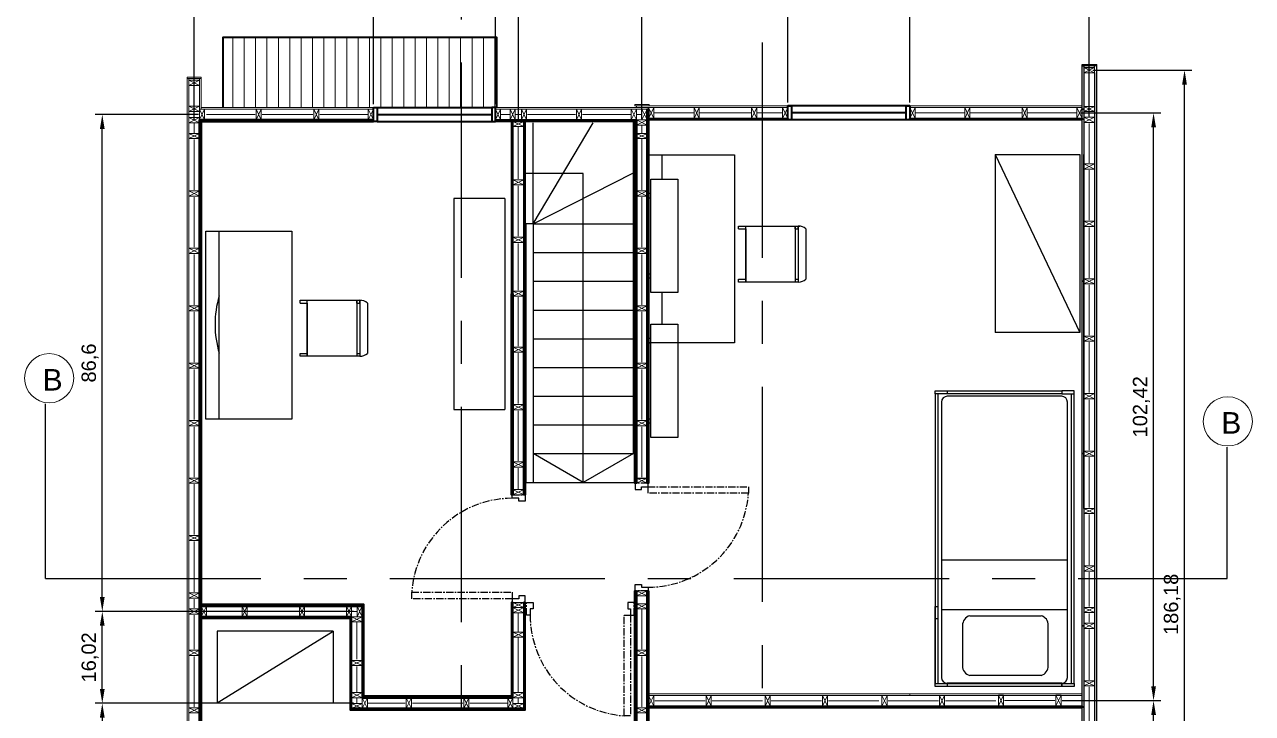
# Paper-space layout 'A000' of a CAD drawing. Header units: millimetres. Extents: x 0 to 841, y 0 to 594.
# Drawn here: x 459.1 to 673.2, y 273.7 to 393.8 of the extents above; entities that cross this region are included whole.
import ezdxf

# ---------------------------------------------------------------- set-up
doc = ezdxf.new("R2010")
doc.units = ezdxf.units.MM
doc.header["$MEASUREMENT"] = 0
doc.linetypes.add('CENTER', pattern=[2, 1.25, -0.25, 0.25, -0.25])
doc.layers.get('DEFPOINTS').update_dxf_attribs({"color": 210})
for name, color, linetype, lineweight in [('A-ANNO-SYMB', 3, 'Continuous', 18), ('A-DETL-MBND', 3, 'Continuous', 18), ('A-DETL-MCUT', 4, 'Continuous', 25), ('A-DOOR-FULL', 4, 'Continuous', 25), ('A-ELEV-MBE1', 7, 'Continuous', 35), ('A-ELEV-MBE2', 4, 'Continuous', 25), ('A-FLOR-PATT', 8, 'Continuous', 18), ('A-FURN', 8, 'Continuous', 18), ('A-SECT-MCUT', 7, 'Continuous', 35), ('A-WALL-PATT', 8, 'Continuous', 18), ('A-WALL-STUD', 3, 'Continuous', 18)]:
    doc.layers.add(name, color=color, linetype=linetype, lineweight=lineweight)
doc.layers.add('ARREDI_attrezzature', color=175, linetype='Continuous')
doc.styles.get("Standard").update_dxf_attribs({"font": 'arial.ttf'})
doc.dimstyles.new('ISO-25', dxfattribs={"dimtxt": 2.5, "dimasz": 2.5, "dimexe": 1.25, "dimexo": 0.625, "dimtad": 1, "dimtxsty": 'Standard', "dimcen": 2.5, "dimadec": 0, "dimazin": 0, "dimtfac": 1, "dimtmove": 0, "dimatfit": 3, "dimfxl": 1, "dimarcsym": 0})

# ---------------------------------------------------------------- blocks, each defined once
blk = doc.blocks.new('*D88')
at = {"color": 0, "lineweight": -2, "transparency": 16777216}
for p, q in [((645.33, 385.84), (662.58, 385.84)), ((661.33, 202.16), (661.33, 383.34)), ((645.33, 199.66), (662.58, 199.66))]:
    blk.add_line(p, q, dxfattribs=at)
at = {"color": 0, "transparency": 16777216}
for points in [[(660.91, 383.34), (661.74, 383.34), (661.33, 385.84)], [(660.91, 202.16), (661.74, 202.16), (661.33, 199.66)]]:
    blk.add_solid(points, dxfattribs=at)
at = {"layer": 'DEFPOINTS', "color": 0, "transparency": 16777216}
for p in [(644.71, 385.84), (661.33, 385.84), (644.71, 199.66)]:
    blk.add_point(p, dxfattribs=at)
at = {"color": 0, "transparency": 16777216, "insert": (659.2, 292.75), "char_height": 2.5, "attachment_point": 5, "rotation": 90}
blk.add_mtext('186,18', dxfattribs=at)
blk = doc.blocks.new('*D89')
at = {"color": 0, "lineweight": -2, "transparency": 16777216}
for p, q in [((639.97, 275.97), (657.18, 275.97)), ((655.93, 202.16), (655.93, 273.47)), ((645.33, 199.66), (657.18, 199.66))]:
    blk.add_line(p, q, dxfattribs=at)
at = {"color": 0, "transparency": 16777216}
for points in [[(655.52, 273.47), (656.35, 273.47), (655.93, 275.97)], [(655.52, 202.16), (656.35, 202.16), (655.93, 199.66)]]:
    blk.add_solid(points, dxfattribs=at)
at = {"layer": 'DEFPOINTS', "color": 0, "transparency": 16777216}
for p in [(639.35, 275.97), (655.93, 275.97), (644.71, 199.66)]:
    blk.add_point(p, dxfattribs=at)
at = {"color": 0, "transparency": 16777216, "insert": (653.81, 237.82), "char_height": 2.5, "attachment_point": 5, "rotation": 90}
blk.add_mtext('76,32', dxfattribs=at)
blk = doc.blocks.new('*D90')
at = {"color": 0, "lineweight": -2, "transparency": 16777216}
for p, q in [((643.19, 378.39), (657.18, 378.39)), ((655.93, 278.47), (655.93, 375.89)), ((639.97, 275.97), (657.18, 275.97))]:
    blk.add_line(p, q, dxfattribs=at)
at = {"color": 0, "transparency": 16777216}
for points in [[(655.52, 375.89), (656.35, 375.89), (655.93, 378.39)], [(655.52, 278.47), (656.35, 278.47), (655.93, 275.97)]]:
    blk.add_solid(points, dxfattribs=at)
at = {"layer": 'DEFPOINTS', "color": 0, "transparency": 16777216}
for p in [(642.57, 378.39), (655.93, 378.39), (639.35, 275.97)]:
    blk.add_point(p, dxfattribs=at)
at = {"color": 0, "transparency": 16777216, "insert": (653.81, 327.18), "char_height": 2.5, "attachment_point": 5, "rotation": 90}
blk.add_mtext('102,42', dxfattribs=at)
blk = doc.blocks.new('*D91')
at = {"color": 0, "lineweight": -2, "transparency": 16777216}
for p, q in [((488.66, 377.1), (488.66, 406.86)), ((545.19, 377.1), (545.19, 406.86)), ((542.69, 405.61), (491.16, 405.61))]:
    blk.add_line(p, q, dxfattribs=at)
at = {"color": 0, "transparency": 16777216}
for points in [[(491.16, 406.02), (491.16, 405.19), (488.66, 405.61)], [(542.69, 406.02), (542.69, 405.19), (545.19, 405.61)]]:
    blk.add_solid(points, dxfattribs=at)
at = {"layer": 'DEFPOINTS', "color": 0, "transparency": 16777216}
for p in [(488.66, 405.61), (488.66, 376.48), (545.19, 376.48)]:
    blk.add_point(p, dxfattribs=at)
at = {"color": 0, "transparency": 16777216, "insert": (516.92, 407.73), "char_height": 2.5, "attachment_point": 5}
blk.add_mtext('56,53', dxfattribs=at)
blk = doc.blocks.new('*D92')
at = {"color": 0, "lineweight": -2, "transparency": 16777216}
for p, q in [((545.19, 377.1), (545.19, 406.86)), ((566.71, 377.35), (566.71, 406.86)), ((547.69, 405.61), (564.21, 405.61))]:
    blk.add_line(p, q, dxfattribs=at)
at = {"color": 0, "transparency": 16777216}
for points in [[(547.69, 406.02), (547.69, 405.19), (545.19, 405.61)], [(564.21, 406.02), (564.21, 405.19), (566.71, 405.61)]]:
    blk.add_solid(points, dxfattribs=at)
at = {"layer": 'DEFPOINTS', "color": 0, "transparency": 16777216}
for p in [(566.71, 405.61), (545.19, 376.48), (566.71, 376.73)]:
    blk.add_point(p, dxfattribs=at)
at = {"color": 0, "transparency": 16777216, "insert": (555.95, 407.73), "char_height": 2.5, "attachment_point": 5}
blk.add_mtext('21,52', dxfattribs=at)
blk = doc.blocks.new('*D93')
at = {"color": 0, "lineweight": -2, "transparency": 16777216}
for p, q in [((566.71, 377.35), (566.71, 406.86)), ((644.71, 377.83), (644.71, 406.86)), ((569.21, 405.61), (642.21, 405.61))]:
    blk.add_line(p, q, dxfattribs=at)
at = {"color": 0, "transparency": 16777216}
for points in [[(569.21, 406.02), (569.21, 405.19), (566.71, 405.61)], [(642.21, 406.02), (642.21, 405.19), (644.71, 405.61)]]:
    blk.add_solid(points, dxfattribs=at)
at = {"layer": 'DEFPOINTS', "color": 0, "transparency": 16777216}
for p in [(644.71, 405.61), (644.71, 377.2), (566.71, 376.73)]:
    blk.add_point(p, dxfattribs=at)
at = {"color": 0, "transparency": 16777216, "insert": (605.71, 407.51), "char_height": 2.5, "attachment_point": 5}
blk.add_mtext('78', dxfattribs=at)
blk = doc.blocks.new('*D94')
at = {"color": 0, "lineweight": -2, "transparency": 16777216}
for p, q in [((519.93, 379.95), (519.93, 401.52)), ((541.2, 379.95), (541.2, 401.52)), ((522.43, 400.27), (538.7, 400.27))]:
    blk.add_line(p, q, dxfattribs=at)
at = {"color": 0, "transparency": 16777216}
for points in [[(522.43, 400.69), (522.43, 399.86), (519.93, 400.27)], [(538.7, 400.69), (538.7, 399.86), (541.2, 400.27)]]:
    blk.add_solid(points, dxfattribs=at)
at = {"layer": 'DEFPOINTS', "color": 0, "transparency": 16777216}
for p in [(541.2, 400.27), (519.93, 379.33), (541.2, 379.33)]:
    blk.add_point(p, dxfattribs=at)
at = {"color": 0, "transparency": 16777216, "insert": (530.56, 402.4), "char_height": 2.5, "attachment_point": 5}
blk.add_mtext('21,27', dxfattribs=at)
blk = doc.blocks.new('*D95')
at = {"color": 0, "lineweight": -2, "transparency": 16777216}
for p, q in [((488.66, 379.73), (488.66, 401.52)), ((519.93, 379.95), (519.93, 401.52)), ((517.43, 400.27), (491.16, 400.27))]:
    blk.add_line(p, q, dxfattribs=at)
at = {"color": 0, "transparency": 16777216}
for points in [[(491.16, 400.69), (491.16, 399.86), (488.66, 400.27)], [(517.43, 400.69), (517.43, 399.86), (519.93, 400.27)]]:
    blk.add_solid(points, dxfattribs=at)
at = {"layer": 'DEFPOINTS', "color": 0, "transparency": 16777216}
for p in [(488.66, 400.27), (488.66, 379.1), (519.93, 379.33)]:
    blk.add_point(p, dxfattribs=at)
at = {"color": 0, "transparency": 16777216, "insert": (504.29, 402.4), "char_height": 2.5, "attachment_point": 5}
blk.add_mtext('31,27', dxfattribs=at)
blk = doc.blocks.new('*D96')
at = {"color": 0, "lineweight": -2, "transparency": 16777216}
for p, q in [((541.2, 379.95), (541.2, 401.52)), ((592.17, 380.23), (592.17, 401.52)), ((589.67, 400.27), (543.7, 400.27))]:
    blk.add_line(p, q, dxfattribs=at)
at = {"color": 0, "transparency": 16777216}
for points in [[(543.7, 400.69), (543.7, 399.86), (541.2, 400.27)], [(589.67, 400.69), (589.67, 399.86), (592.17, 400.27)]]:
    blk.add_solid(points, dxfattribs=at)
at = {"layer": 'DEFPOINTS', "color": 0, "transparency": 16777216}
for p in [(541.2, 400.27), (541.2, 379.33), (592.17, 379.61)]:
    blk.add_point(p, dxfattribs=at)
at = {"color": 0, "transparency": 16777216, "insert": (566.68, 402.4), "char_height": 2.5, "attachment_point": 5}
blk.add_mtext('50,97', dxfattribs=at)
blk = doc.blocks.new('*D97')
at = {"color": 0, "lineweight": -2, "transparency": 16777216}
for p, q in [((592.17, 380.23), (592.17, 401.52)), ((613.44, 380.23), (613.44, 401.52)), ((594.67, 400.27), (610.94, 400.27))]:
    blk.add_line(p, q, dxfattribs=at)
at = {"color": 0, "transparency": 16777216}
for points in [[(594.67, 400.69), (594.67, 399.86), (592.17, 400.27)], [(610.94, 400.69), (610.94, 399.86), (613.44, 400.27)]]:
    blk.add_solid(points, dxfattribs=at)
at = {"layer": 'DEFPOINTS', "color": 0, "transparency": 16777216}
for p in [(613.44, 400.27), (592.17, 379.61), (613.44, 379.61)]:
    blk.add_point(p, dxfattribs=at)
at = {"color": 0, "transparency": 16777216, "insert": (602.81, 402.4), "char_height": 2.5, "attachment_point": 5}
blk.add_mtext('21,27', dxfattribs=at)
blk = doc.blocks.new('*D98')
at = {"color": 0, "lineweight": -2, "transparency": 16777216}
for p, q in [((613.44, 380.23), (613.44, 401.52)), ((644.71, 380.23), (644.71, 401.52)), ((642.21, 400.27), (615.94, 400.27))]:
    blk.add_line(p, q, dxfattribs=at)
at = {"color": 0, "transparency": 16777216}
for points in [[(615.94, 400.69), (615.94, 399.86), (613.44, 400.27)], [(642.21, 400.69), (642.21, 399.86), (644.71, 400.27)]]:
    blk.add_solid(points, dxfattribs=at)
at = {"layer": 'DEFPOINTS', "color": 0, "transparency": 16777216}
for p in [(613.44, 400.27), (613.44, 379.61), (644.71, 379.61)]:
    blk.add_point(p, dxfattribs=at)
at = {"color": 0, "transparency": 16777216, "insert": (629.08, 402.4), "char_height": 2.5, "attachment_point": 5}
blk.add_mtext('31,27', dxfattribs=at)
blk = doc.blocks.new('*D99')
at = {"color": 0, "lineweight": -2, "transparency": 16777216}
for p, q in [((489.42, 378.12), (471.41, 378.12)), ((472.66, 294.01), (472.66, 375.62)), ((489.72, 291.51), (471.41, 291.51))]:
    blk.add_line(p, q, dxfattribs=at)
at = {"color": 0, "transparency": 16777216}
for points in [[(472.24, 375.62), (473.07, 375.62), (472.66, 378.12)], [(472.24, 294.01), (473.07, 294.01), (472.66, 291.51)]]:
    blk.add_solid(points, dxfattribs=at)
at = {"layer": 'DEFPOINTS', "color": 0, "transparency": 16777216}
for p in [(472.66, 378.12), (490.05, 378.12), (490.35, 291.51)]:
    blk.add_point(p, dxfattribs=at)
at = {"color": 0, "transparency": 16777216, "insert": (470.53, 334.81), "char_height": 2.5, "attachment_point": 5, "rotation": 90}
blk.add_mtext('86,6', dxfattribs=at)
blk = doc.blocks.new('*D100')
at = {"color": 0, "lineweight": -2, "transparency": 16777216}
for p, q in [((516.47, 291.51), (471.41, 291.51)), ((472.66, 278), (472.66, 289.01)), ((516.43, 275.5), (471.41, 275.5))]:
    blk.add_line(p, q, dxfattribs=at)
at = {"color": 0, "transparency": 16777216}
for points in [[(472.24, 289.01), (473.07, 289.01), (472.66, 291.51)], [(472.24, 278), (473.07, 278), (472.66, 275.5)]]:
    blk.add_solid(points, dxfattribs=at)
at = {"layer": 'DEFPOINTS', "color": 0, "transparency": 16777216}
for p in [(472.66, 291.51), (517.09, 291.51), (517.05, 275.5)]:
    blk.add_point(p, dxfattribs=at)
at = {"color": 0, "transparency": 16777216, "insert": (470.53, 283.51), "char_height": 2.5, "attachment_point": 5, "rotation": 90}
blk.add_mtext('16,02', dxfattribs=at)
blk = doc.blocks.new('*D56')
at = {"color": 0, "lineweight": -2, "transparency": 16777216}
for p, q in [((488.03, 275.5), (471.41, 275.5)), ((472.66, 273), (472.66, 206.91)), ((488.04, 204.41), (471.41, 204.41))]:
    blk.add_line(p, q, dxfattribs=at)
at = {"color": 0, "transparency": 16777216}
for points in [[(472.24, 273), (473.07, 273), (472.66, 275.5)], [(472.24, 206.91), (473.07, 206.91), (472.66, 204.41)]]:
    blk.add_solid(points, dxfattribs=at)
at = {"layer": 'DEFPOINTS', "color": 0, "transparency": 16777216}
for p in [(488.66, 275.5), (472.66, 204.41), (488.66, 204.41)]:
    blk.add_point(p, dxfattribs=at)
at = {"color": 0, "transparency": 16777216, "insert": (470.53, 239.95), "char_height": 2.5, "attachment_point": 5, "rotation": 90}
blk.add_mtext('71,09', dxfattribs=at)

psp = doc.layouts.new('A000')

# ---------------------------------------------------------------- hatches: boundary and pattern name
at = {"layer": 'A-FLOR-PATT'}
h = psp.add_hatch(dxfattribs=at)
h.set_pattern_fill('LINE', color=0, scale=0.625605, angle=90, style=0)
h.set_pattern_definition([(90, (-10959.5654, -878.3763), (-1.98629645, 1e-16), [])])
h.paths.add_polyline_path([(541.424, 391.565), (493.665, 391.565), (493.665, 384.659), (541.424, 384.659)])
h.paths.add_polyline_path([(541.424, 384.659), (493.665, 384.659), (493.665, 379.329), (519.928, 379.329), (520.553, 379.329), (520.553, 379.329), (540.572, 379.329), (541.198, 379.329), (541.198, 379.329), (541.424, 379.329)])

# ---------------------------------------------------------------- linework, layer by layer
at = {"color": 3, "linetype": 'CENTER', "ltscale": 30}
for p, q in [((535.281, 169.662), (535.281, 420.554)), ((587.781, 173.166), (587.781, 418.829)), ((462.781, 297.228), (462.781, 327.669)), ((668.767, 297.228), (668.767, 320.169)), ((462.781, 297.228), (668.767, 297.228))]:
    psp.add_line(p, q, dxfattribs=at)
at = {"color": 0}
for p, q in [((645.648, 386.288), (645.648, 386.589)), ((646.064, 198.632), (646.064, 386.864)), ((628.309, 371.135), (643.059, 340.13)), ((617.844, 329.451), (617.844, 329.951)), ((617.844, 329.951), (639.917, 329.951)), ((619.965, 329.951), (619.965, 329.451)), ((642.094, 329.951), (639.917, 329.951)), ((639.917, 329.951), (639.917, 329.451)), ((642.094, 329.451), (642.094, 329.951)), ((639.917, 329.451), (617.844, 329.451)), ((617.844, 329.451), (617.844, 278.951)), ((618.344, 329.451), (618.344, 278.951)), ((618.965, 328.013), (618.965, 280.013)), ((639.917, 329.013), (619.965, 329.013)), ((639.917, 329.451), (642.094, 329.451)), ((640.917, 280.013), (640.917, 328.013)), ((641.594, 329.451), (641.594, 278.951)), ((642.094, 278.951), (642.094, 329.451)), ((565.772, 314.766), (567.649, 314.766)), ((618.965, 300.504), (640.917, 300.504)), ((617.844, 278.951), (617.844, 292.378)), ((617.844, 292.378), (618.344, 292.378)), ((618.344, 292.378), (618.344, 290.201)), ((640.917, 291.777), (618.965, 291.777)), ((618.344, 290.201), (617.844, 290.201)), ((617.844, 290.201), (617.844, 278.951)), ((622.623, 289.086), (622.623, 282.045)), ((637.575, 282.045), (637.575, 289.086)), ((512.928, 288.058), (492.678, 288.058)), ((492.678, 288.058), (492.678, 275.558)), ((492.678, 275.558), (512.928, 288.058)), ((512.928, 288.058), (512.928, 275.558)), ((617.844, 278.451), (617.844, 278.951)), ((617.844, 278.951), (619.965, 278.951)), ((642.094, 278.451), (617.844, 278.451)), ((639.917, 279.013), (619.965, 279.013)), ((619.965, 278.951), (619.965, 278.451)), ((619.965, 278.951), (642.094, 278.951)), ((639.917, 278.951), (639.917, 278.451)), ((639.917, 278.451), (639.917, 278.951)), ((642.094, 278.451), (639.917, 278.451)), ((642.094, 278.951), (642.094, 278.451)), ((492.678, 275.558), (512.928, 275.558))]:
    psp.add_line(p, q, dxfattribs=at)
for p, q in [((567.899, 338.347), (567.899, 371.097)), ((567.899, 371.097), (582.899, 371.097)), ((570.255, 366.864), (570.255, 371.097)), ((582.899, 371.097), (582.899, 338.347)), ((628.309, 371.135), (628.309, 340.13)), ((628.309, 371.135), (643.059, 371.135)), ((643.059, 371.135), (643.059, 340.13)), ((568.274, 366.864), (573.024, 366.864)), ((568.274, 347.114), (568.274, 366.864)), ((573.024, 366.864), (573.024, 347.114)), ((568.274, 364.364), (567.899, 364.364)), ((567.899, 364.364), (567.899, 363.614)), ((542.857, 363.483), (533.928, 363.483)), ((533.928, 363.483), (533.928, 326.733)), ((542.857, 363.483), (542.857, 326.733)), ((567.899, 363.614), (568.274, 363.614)), ((490.689, 325.018), (490.689, 357.768)), ((490.689, 357.768), (505.689, 357.768)), ((493.046, 325.018), (493.046, 357.768)), ((505.689, 357.768), (505.689, 325.018)), ((583.579, 358.675), (594.256, 358.675)), ((583.579, 358.175), (583.579, 358.675)), ((583.579, 358.175), (584.833, 358.175)), ((584.833, 348.925), (584.833, 358.675)), ((584.833, 358.175), (584.833, 348.925)), ((593.449, 358.176), (593.449, 358.675)), ((593.449, 358.675), (593.449, 348.925)), ((593.449, 358.176), (593.997, 358.176)), ((593.997, 358.176), (593.997, 358.675)), ((593.997, 358.675), (593.997, 348.925)), ((595.329, 358.177), (595.329, 349.427)), ((567.899, 349.614), (567.899, 350.364)), ((567.899, 350.364), (568.274, 350.364)), ((568.274, 349.614), (567.899, 349.614)), ((583.579, 349.425), (584.833, 349.425)), ((583.579, 348.925), (583.579, 349.425)), ((593.997, 348.925), (583.579, 348.925)), ((593.449, 349.426), (593.997, 349.426)), ((573.024, 347.114), (568.274, 347.114)), ((570.255, 341.576), (570.255, 347.114)), ((570.255, 346.356), (570.255, 347.114)), ((507.138, 345.745), (517.816, 345.745)), ((507.138, 345.245), (507.138, 345.745)), ((507.138, 345.245), (508.393, 345.245)), ((508.393, 335.995), (508.393, 345.745)), ((508.393, 345.245), (508.393, 335.995)), ((517.009, 345.247), (517.009, 345.745)), ((517.009, 345.745), (517.009, 335.995)), ((517.009, 345.247), (517.557, 345.247)), ((517.557, 345.247), (517.557, 345.745)), ((517.557, 345.745), (517.557, 335.995)), ((518.888, 345.247), (518.888, 336.497)), ((493.046, 333.027), (493.046, 343.027)), ((568.274, 341.576), (573.024, 341.576)), ((568.274, 321.826), (568.274, 341.576)), ((573.024, 341.576), (573.024, 321.826)), ((568.274, 339.076), (567.899, 339.076)), ((567.899, 339.076), (567.899, 338.326)), ((582.899, 338.347), (567.899, 338.347)), ((567.899, 338.326), (568.274, 338.326)), ((643.059, 340.13), (628.309, 340.13)), ((507.138, 336.495), (508.393, 336.495)), ((507.138, 335.995), (507.138, 336.495)), ((517.009, 336.497), (517.557, 336.497)), ((517.557, 335.995), (507.138, 335.995)), ((533.928, 326.733), (542.857, 326.733)), ((505.689, 325.018), (490.689, 325.018)), ((567.899, 324.326), (567.899, 325.076)), ((567.899, 325.076), (568.274, 325.076)), ((568.274, 324.326), (567.899, 324.326)), ((573.024, 321.826), (568.274, 321.826)), ((623.873, 290.776), (636.325, 290.776)), ((636.325, 280.355), (623.873, 280.355)), ((640.176, 275.975), (642.903, 275.975)), ((642.903, 275.975), (642.903, 275.975)), ((642.903, 275.975), (643.47, 275.975))]:
    psp.add_line(p, q)
psp.add_lwpolyline([(493.046, 336.514), (493.046, 346.514)])
for centre, radius, start, end in [((594.127, 356.992), 1.688, 44.59109, 94.39723), ((593.997, 350.942), 2.017, 270, 311.31226), ((509.671, 341.528), 17.357, 163.30569, 196.79019), ((517.686, 344.062), 1.688, 44.59109, 94.39723), ((517.557, 338.012), 2.017, 270, 311.31226), ((624.391, 289.086), 1.768, 107.03574, 180), ((635.87, 289.132), 1.706, 358.44024, 74.52402), ((624.328, 281.998), 1.706, 178.44024, 254.52402), ((635.807, 282.045), 1.768, 287.03574, 0)]:
    psp.add_arc(centre, radius, start, end)
for centre, start, end in [((619.965, 328.013), 90, 180), ((639.917, 328.013), 0, 90), ((619.965, 280.013), 180, 270), ((639.917, 280.013), 270, 0)]:
    psp.add_arc(centre, 1, start, end, dxfattribs=at)
at = {"layer": 'A-ANNO-SYMB'}
for centre in [(463.399, 332.157), (668.877, 324.644)]:
    psp.add_circle(centre, 4.291, dxfattribs=at)
at = {"layer": 'A-DETL-MBND', "color": 0}
psp.add_line((487.449, 384.383), (487.449, 384.659), dxfattribs=at)
for points in [[(487.449, 384.659), (489.898, 384.659), (489.898, 384.383), (487.449, 384.383)], [(519.928, 379.053), (489.899, 379.054), (489.899, 379.329), (519.928, 379.329)]]:
    psp.add_lwpolyline(points, dxfattribs=at)
for points in [[(487.721, 384.383), (487.724, 203.684), (487.449, 203.684), (487.449, 384.383)], [(489.598, 379.054), (489.598, 384.383), (489.898, 384.383), (489.899, 379.054)], [(567.899, 379.329), (567.899, 379.054), (541.198, 379.054), (541.198, 379.329)], [(565.495, 379.882), (565.495, 379.607), (567.998, 379.607), (567.998, 379.882)], [(565.77, 379.332), (565.77, 379.607), (592.171, 379.607), (592.171, 379.332)], [(613.441, 379.332), (613.441, 379.607), (643.47, 379.607), (643.47, 379.332)], [(567.899, 276.855), (567.899, 277.13), (613.443, 277.13), (613.443, 276.855)], [(613.443, 276.855), (613.443, 277.13), (643.472, 277.13), (643.472, 276.855)]]:
    psp.add_lwpolyline(points, close=True, dxfattribs=at)
at = {"layer": 'A-DETL-MCUT', "color": 0}
for points in [[(646.064, 386.589), (643.47, 386.589), (643.47, 386.864), (646.064, 386.864)], [(646.064, 386.589), (643.771, 386.589), (643.771, 386.288), (645.648, 386.288)]]:
    psp.add_lwpolyline(points, dxfattribs=at)
for points in [[(643.771, 386.589), (643.771, 379.082), (643.47, 379.082), (643.47, 386.589)], [(643.771, 379.082), (643.771, 349.053), (643.47, 349.053), (643.47, 379.082)], [(643.771, 349.053), (643.771, 319.023), (643.47, 319.023), (643.47, 349.053)], [(643.771, 319.023), (643.771, 288.994), (643.47, 288.994), (643.47, 319.023)], [(643.771, 288.994), (643.771, 258.965), (643.471, 258.965), (643.47, 288.994)]]:
    psp.add_lwpolyline(points, close=True, dxfattribs=at)
at = {"layer": 'A-DOOR-FULL', "color": 0, "linetype": 'CENTER'}
for points in [[(567.796, 313.251), (567.796, 313.877), (565.544, 313.877), (565.544, 312.751), (566.67, 312.751), (566.67, 313.251), (567.796, 313.251)], [(585.313, 312.125), (567.796, 312.125), (567.796, 313.251), (585.313, 313.251), (585.313, 312.125)], [(544.126, 311.238), (544.126, 311.864), (546.378, 311.864), (546.378, 310.737), (545.252, 310.737), (545.252, 311.238), (544.126, 311.238)], [(567.796, 295.734), (567.796, 295.109), (565.544, 295.109), (565.544, 296.235), (566.67, 296.235), (566.67, 295.734), (567.796, 295.734)], [(526.609, 294.847), (544.126, 294.847), (544.126, 293.721), (526.609, 293.721), (526.609, 294.847)], [(544.126, 293.721), (544.126, 293.095), (546.378, 293.095), (546.378, 294.221), (545.252, 294.221), (545.252, 293.721), (544.126, 293.721)], [(547.254, 290.843), (546.628, 290.843), (546.628, 293.095), (547.754, 293.095), (547.754, 291.969), (547.254, 291.969), (547.254, 290.843)], [(564.771, 290.843), (565.397, 290.843), (565.397, 293.095), (564.27, 293.095), (564.27, 291.969), (564.771, 291.969), (564.771, 290.843)], [(563.645, 273.326), (563.645, 290.843), (564.771, 290.843), (564.771, 273.326), (563.645, 273.326)]]:
    psp.add_lwpolyline(points, dxfattribs=at)
for centre, start, end in [((544.153, 293.654), 90.08643, 176.10934), ((567.77, 313.318), 270.08643, 356.10934), ((564.838, 290.87), 180.08643, 266.10934)]:
    psp.add_arc(centre, 17.584, start, end, dxfattribs=at)
at = {"layer": 'A-ELEV-MBE1', "color": 0}
for p, q in [((520.553, 379.329), (540.572, 379.329)), ((613.441, 379.607), (592.171, 379.607)), ((520.553, 378.128), (540.572, 378.128)), ((520.553, 376.927), (540.572, 376.926)), ((613.442, 377.205), (592.171, 377.205))]:
    psp.add_line(p, q, dxfattribs=at)
at = {"layer": 'A-ELEV-MBE1', "color": 0, "linetype": 'Continuous'}
psp.add_line((612.816, 378.393), (592.809, 378.393), dxfattribs=at)
at = {"layer": 'A-ELEV-MBE1', "color": 0}
psp.add_lwpolyline([(541.424, 379.329), (541.424, 391.565), (493.665, 391.565), (493.665, 379.329)], dxfattribs=at)
for points in [[(519.928, 379.329), (520.553, 379.329), (520.553, 376.926), (519.928, 376.926)], [(541.198, 379.329), (540.572, 379.329), (540.572, 376.926), (541.198, 376.926)], [(592.797, 377.205), (592.171, 377.205), (592.171, 379.607), (592.797, 379.607)], [(613.442, 377.205), (612.816, 377.205), (612.816, 379.607), (613.441, 379.607)]]:
    psp.add_lwpolyline(points, close=True, dxfattribs=at)
at = {"layer": 'A-ELEV-MBE2', "color": 0}
for p, q in [((645.648, 385.388), (645.647, 200.109)), ((546.503, 359.059), (546.503, 344.045)), ((547.754, 359.059), (547.754, 344.045)), ((546.503, 344.045), (546.503, 314.016)), ((547.754, 344.045), (547.754, 314.016)), ((546.378, 314.016), (565.522, 314.016))]:
    psp.add_line(p, q, dxfattribs=at)
for points in [[(565.522, 319.021), (565.271, 319.021), (565.271, 376.926)], [(547.754, 359.059), (547.754, 376.676)], [(547.754, 359.059), (558.248, 376.676)], [(556.513, 344.045), (556.513, 367.818), (546.378, 367.818)], [(547.754, 359.059), (565.271, 367.947)], [(547.754, 359.059), (546.503, 359.059)], [(547.754, 359.059), (565.271, 359.059)], [(547.754, 354.054), (565.271, 354.054)], [(547.754, 349.05), (565.271, 349.05)], [(547.754, 344.045), (565.271, 344.045)], [(556.513, 314.016), (556.513, 344.045)], [(547.754, 339.04), (565.271, 339.04)], [(547.754, 334.035), (565.271, 334.035)], [(547.754, 329.03), (565.271, 329.03)], [(547.754, 324.025), (565.271, 324.025)], [(547.754, 319.021), (565.271, 319.021)], [(565.271, 319.021), (556.513, 314.016), (547.754, 319.021)]]:
    psp.add_lwpolyline(points, dxfattribs=at)
at = {"layer": 'A-FURN', "color": 0}
for p, q in [((643.47, 343.172), (643.47, 361.94)), ((643.47, 343.172), (643.47, 324.404)), ((643.47, 246.654), (643.47, 296.702)), ((517.992, 274.597), (517.992, 274.597))]:
    psp.add_line(p, q, dxfattribs=at)
at = {"layer": 'A-SECT-MCUT', "color": 0}
psp.add_line((567.899, 313.877), (567.649, 313.877), dxfattribs=at)
for points in [[(567.899, 379.054), (567.898, 354.355), (567.648, 354.355), (567.649, 379.054)], [(489.598, 354.355), (489.598, 377.177), (489.899, 377.177), (489.899, 354.355)], [(489.899, 377.177), (489.899, 376.926), (519.928, 376.926), (519.928, 377.177)], [(541.198, 377.177), (565.772, 377.177), (565.772, 376.926), (541.198, 376.926)], [(544.001, 346.897), (544.251, 346.897), (544.251, 376.926), (544.001, 376.926)], [(546.128, 346.897), (546.378, 346.897), (546.378, 376.926), (546.128, 376.926)], [(565.772, 376.926), (565.772, 354.355), (565.522, 354.355), (565.522, 376.926)], [(592.171, 377.205), (567.897, 377.205), (567.897, 377.455), (592.171, 377.455)], [(643.471, 377.205), (613.442, 377.205), (613.442, 377.455), (643.471, 377.455)], [(489.598, 324.326), (489.598, 354.355), (489.898, 354.355), (489.899, 324.326)], [(565.772, 354.355), (565.772, 324.326), (565.521, 324.326), (565.522, 354.355)], [(567.899, 354.355), (567.899, 324.326), (567.648, 324.326), (567.648, 354.355)], [(544.001, 346.897), (544.251, 346.897), (544.251, 311.864), (544.001, 311.864)], [(546.128, 346.897), (546.378, 346.897), (546.378, 311.864), (546.128, 311.864)], [(489.598, 294.297), (489.598, 324.326), (489.898, 324.326), (489.899, 294.297)], [(565.772, 324.326), (565.772, 313.877), (565.521, 313.877), (565.522, 324.326)], [(567.899, 324.326), (567.899, 313.877), (567.648, 313.877), (567.648, 324.326)], [(489.598, 264.268), (489.598, 294.297), (489.899, 294.297), (489.899, 264.268)], [(565.772, 295.109), (565.772, 264.268), (565.521, 264.268), (565.522, 295.109)], [(567.899, 295.109), (567.899, 264.268), (567.649, 264.268), (567.649, 295.109)], [(489.899, 292.703), (489.899, 292.453), (518.242, 292.453), (518.242, 292.703)], [(517.992, 276.474), (518.242, 276.474), (518.243, 292.453), (517.992, 292.453)], [(544.001, 276.724), (544.251, 276.724), (544.251, 293.095), (544.001, 293.095)], [(546.128, 274.346), (546.378, 274.346), (546.378, 293.095), (546.128, 293.095)], [(489.899, 290.576), (489.899, 290.326), (515.865, 290.326), (515.865, 290.576)], [(515.865, 274.597), (516.115, 274.597), (516.115, 290.576), (515.865, 290.576)], [(518.242, 276.724), (518.242, 276.474), (544.251, 276.474), (544.251, 276.724)], [(515.865, 274.597), (515.865, 274.346), (546.128, 274.346), (546.128, 274.597)], [(613.443, 274.728), (567.899, 274.728), (567.899, 274.978), (613.443, 274.978)], [(643.472, 274.728), (613.443, 274.728), (613.443, 274.978), (643.472, 274.978)]]:
    psp.add_lwpolyline(points, close=True, dxfattribs=at)
at = {"layer": 'A-WALL-PATT', "color": 0, "ltscale": 0.1}
for p, q in [((644.709, 379.532), (644.709, 385.388)), ((488.66, 379.555), (488.66, 383.182)), ((488.66, 377.576), (488.66, 378.654)), ((499.282, 378.115), (490.849, 378.115)), ((509.342, 378.115), (500.534, 378.115)), ((519.027, 378.115), (510.594, 378.115)), ((543.738, 378.115), (542.099, 378.115)), ((544.639, 378.115), (545.74, 378.115)), ((555.136, 378.115), (546.816, 378.115)), ((564.871, 378.115), (556.387, 378.115)), ((565.772, 378.115), (566.748, 378.115)), ((575.83, 378.396), (568.798, 378.393)), ((585.84, 378.396), (576.731, 378.393)), ((591.27, 378.396), (586.741, 378.396)), ((623.001, 378.393), (614.342, 378.393)), ((633.01, 378.396), (623.902, 378.393)), ((642.57, 378.393), (633.911, 378.396)), ((644.709, 377.655), (644.709, 378.631)), ((488.66, 376.676), (488.66, 374.825)), ((545.189, 375.975), (545.189, 366.917)), ((566.71, 376.276), (566.71, 374.825)), ((644.709, 369.697), (644.709, 376.579)), ((488.66, 373.748), (488.66, 364.99)), ((566.71, 364.99), (566.71, 373.924)), ((644.709, 359.688), (644.709, 368.446)), ((545.189, 365.666), (545.189, 356.907)), ((488.66, 363.739), (488.66, 354.98)), ((566.71, 354.98), (566.71, 363.739)), ((644.709, 349.678), (644.709, 358.437)), ((545.189, 355.656), (545.189, 347.523)), ((488.66, 353.729), (488.66, 344.971)), ((566.71, 344.971), (566.71, 353.729)), ((644.709, 339.668), (644.709, 348.427)), ((545.189, 346.272), (545.189, 337.764)), ((488.66, 343.719), (488.66, 334.961)), ((566.71, 334.961), (566.71, 343.719)), ((644.709, 329.659), (644.709, 338.417)), ((545.189, 336.512), (545.189, 327.754)), ((488.66, 333.71), (488.66, 324.951)), ((566.71, 324.951), (566.71, 333.71)), ((644.709, 319.649), (644.709, 328.408)), ((545.189, 326.503), (545.189, 317.744)), ((488.66, 323.7), (488.66, 314.942)), ((566.71, 314.942), (566.71, 323.7)), ((644.709, 309.639), (644.709, 318.398)), ((545.189, 316.493), (545.189, 312.764)), ((488.66, 313.69), (488.66, 304.932)), ((644.709, 299.63), (644.709, 308.388)), ((488.66, 303.678), (488.66, 294.919)), ((644.709, 292.402), (644.709, 298.379)), ((488.66, 292.14), (488.66, 293.671)), ((516.116, 291.514), (517.091, 291.514)), ((545.189, 287.915), (545.189, 291.294)), ((566.71, 284.913), (566.71, 291.969)), ((644.709, 289.62), (644.709, 291.151)), ((488.66, 290.889), (488.66, 284.913)), ((545.189, 277.374), (545.189, 287.014)), ((644.709, 279.613), (644.709, 288.372)), ((488.66, 283.661), (488.66, 274.903)), ((566.71, 274.903), (566.71, 283.662)), ((644.709, 269.601), (644.709, 278.359)), ((517.053, 276.474), (517.053, 275.498)), ((545.189, 276.474), (545.189, 275.498)), ((518.893, 275.535), (525.483, 275.535)), ((526.734, 275.535), (535.493, 275.535)), ((536.744, 275.535), (543.35, 275.535)), ((568.975, 275.917), (577.733, 275.917)), ((578.984, 275.917), (587.743, 275.917)), ((589.278, 275.946), (598.036, 275.946)), ((599.287, 275.946), (608.046, 275.946)), ((609.657, 275.946), (618.416, 275.946)), ((619.667, 275.946), (628.426, 275.946)), ((629.96, 275.975), (638.719, 275.975))]:
    psp.add_line(p, q, dxfattribs=at)
for points in [[(491.15, 291.514), (496.847, 291.514)], [(498.098, 291.514), (506.856, 291.514)], [(508.108, 291.514), (515.215, 291.514)], [(517.054, 289.675), (517.053, 283.169)], [(517.053, 281.918), (517.053, 277.374)]]:
    psp.add_lwpolyline(points, dxfattribs=at)
at = {"layer": 'A-WALL-STUD', "color": 0}
for p, q in [((643.771, 385.388), (645.648, 386.288)), ((645.648, 385.388), (643.771, 386.288)), ((489.598, 384.083), (487.722, 383.182)), ((487.722, 384.083), (489.598, 383.182)), ((489.598, 378.654), (487.721, 379.555)), ((487.721, 378.654), (489.598, 379.555)), ((489.598, 377.177), (490.499, 379.054)), ((489.598, 379.054), (490.499, 377.177)), ((499.458, 377.177), (500.358, 379.054)), ((499.458, 379.054), (500.358, 377.177)), ((509.518, 377.177), (510.418, 379.054)), ((509.518, 379.054), (510.418, 377.177)), ((519.027, 377.177), (519.928, 379.053)), ((519.027, 379.053), (519.928, 377.177)), ((541.198, 377.177), (542.099, 379.054)), ((541.198, 379.054), (542.099, 377.177)), ((543.738, 377.176), (544.639, 379.053)), ((543.738, 379.053), (544.639, 377.176)), ((546.641, 377.176), (545.74, 379.053)), ((546.641, 379.053), (545.74, 377.176)), ((555.311, 377.177), (556.212, 379.054)), ((555.311, 379.054), (556.212, 377.177)), ((564.871, 377.177), (565.772, 379.054)), ((564.871, 379.054), (565.772, 377.177)), ((566.748, 377.177), (567.649, 379.053)), ((566.748, 379.053), (567.649, 377.177)), ((568.798, 379.332), (567.897, 377.455)), ((568.798, 377.455), (567.897, 379.332)), ((576.731, 379.332), (575.83, 377.455)), ((576.731, 377.455), (575.83, 379.332)), ((586.741, 379.332), (585.84, 377.455)), ((586.741, 377.455), (585.84, 379.332)), ((592.171, 379.332), (591.27, 377.455)), ((592.171, 377.455), (591.27, 379.332)), ((614.342, 379.332), (613.442, 377.455)), ((614.342, 377.455), (613.442, 379.332)), ((623.902, 379.332), (623.001, 377.455)), ((623.902, 377.455), (623.001, 379.332)), ((633.911, 379.332), (633.01, 377.455)), ((633.911, 377.455), (633.01, 379.332)), ((643.471, 379.332), (642.57, 377.455)), ((643.471, 377.455), (642.57, 379.332)), ((643.771, 378.631), (645.648, 379.532)), ((645.648, 378.631), (643.771, 379.532)), ((489.598, 377.576), (487.721, 376.676)), ((487.721, 377.576), (489.598, 376.676)), ((544.251, 376.926), (546.128, 376.026)), ((546.128, 376.926), (544.251, 376.026)), ((565.772, 377.177), (567.649, 376.276)), ((567.649, 377.177), (565.772, 376.276)), ((643.771, 376.754), (645.648, 377.655)), ((645.648, 376.754), (643.771, 377.655)), ((489.598, 374.825), (487.721, 373.924)), ((487.721, 374.825), (489.598, 373.924)), ((489.598, 374.825), (487.721, 373.924)), ((487.721, 374.825), (489.598, 373.924)), ((567.648, 374.825), (565.771, 373.924)), ((565.771, 374.825), (567.648, 373.924)), ((643.771, 368.621), (645.648, 369.522)), ((645.648, 368.621), (643.771, 369.522)), ((544.251, 366.742), (546.128, 365.841)), ((546.128, 366.742), (544.251, 365.841)), ((489.598, 364.815), (487.721, 363.914)), ((487.721, 364.815), (489.598, 363.914)), ((567.649, 364.815), (565.772, 363.914)), ((565.772, 364.815), (567.649, 363.914)), ((567.649, 364.815), (565.772, 363.914)), ((565.772, 364.815), (567.649, 363.914)), ((643.771, 358.612), (645.648, 359.513)), ((645.648, 358.612), (643.771, 359.513)), ((544.251, 356.732), (546.128, 355.831)), ((546.128, 356.732), (544.251, 355.831)), ((489.598, 354.805), (487.721, 353.904)), ((487.721, 354.805), (489.598, 353.904)), ((567.648, 354.805), (565.771, 353.904)), ((565.771, 354.805), (567.648, 353.904)), ((643.771, 348.602), (645.648, 349.503)), ((645.648, 348.602), (643.771, 349.503)), ((544.251, 347.348), (546.128, 346.447)), ((546.128, 347.348), (544.251, 346.447)), ((489.598, 344.795), (487.721, 343.895)), ((487.721, 344.795), (489.598, 343.895)), ((567.649, 344.795), (565.772, 343.895)), ((565.772, 344.795), (567.649, 343.895)), ((643.771, 338.592), (645.648, 339.493)), ((645.648, 338.592), (643.771, 339.493)), ((544.251, 337.588), (546.128, 336.688)), ((546.128, 337.588), (544.251, 336.688)), ((489.598, 334.786), (487.721, 333.885)), ((487.721, 334.786), (489.598, 333.885)), ((567.649, 334.786), (565.772, 333.885)), ((565.772, 334.786), (567.649, 333.885)), ((544.251, 327.579), (546.128, 326.678)), ((546.128, 327.579), (544.251, 326.678)), ((643.771, 328.583), (645.648, 329.484)), ((645.648, 328.583), (643.771, 329.484)), ((489.598, 323.875), (487.721, 324.776)), ((487.721, 323.875), (489.598, 324.776)), ((567.648, 323.875), (565.772, 324.776)), ((565.772, 323.875), (567.648, 324.776)), ((643.771, 318.573), (645.648, 319.474)), ((645.648, 318.573), (643.771, 319.474)), ((544.251, 317.569), (546.128, 316.668)), ((546.128, 317.569), (544.251, 316.668)), ((489.598, 313.865), (487.721, 314.766)), ((487.721, 313.865), (489.598, 314.766)), ((567.649, 313.877), (565.772, 314.766)), ((565.772, 313.877), (567.649, 314.766)), ((544.251, 312.764), (546.128, 311.864)), ((546.128, 312.764), (544.251, 311.864)), ((643.771, 308.563), (645.648, 309.464)), ((645.648, 308.563), (643.771, 309.464)), ((489.598, 303.853), (487.721, 304.754)), ((487.721, 303.853), (489.598, 304.754)), ((643.771, 298.554), (645.648, 299.455)), ((645.648, 298.554), (643.771, 299.455)), ((489.598, 294.747), (487.721, 293.846)), ((487.721, 294.747), (489.598, 293.846)), ((567.649, 294.218), (565.772, 295.109)), ((565.772, 294.208), (567.649, 295.109)), ((489.598, 291.965), (487.721, 291.064)), ((487.721, 291.965), (489.598, 291.064)), ((489.899, 290.576), (490.799, 292.453)), ((489.899, 292.453), (490.799, 290.576)), ((497.022, 290.576), (497.923, 292.453)), ((497.022, 292.453), (497.923, 290.576)), ((507.032, 290.576), (507.933, 292.453)), ((507.032, 292.453), (507.933, 290.576)), ((515.215, 290.576), (516.116, 292.453)), ((515.215, 292.453), (516.116, 290.576)), ((517.091, 290.576), (517.992, 292.453)), ((517.091, 292.453), (517.992, 290.576)), ((546.128, 293.095), (544.251, 292.194)), ((544.251, 293.095), (546.128, 292.194)), ((544.251, 292.194), (546.128, 291.294)), ((546.128, 292.194), (544.251, 291.294)), ((567.649, 292.87), (565.772, 291.969)), ((565.772, 292.87), (567.649, 291.969)), ((643.771, 291.326), (645.648, 292.227)), ((645.648, 291.326), (643.771, 292.227)), ((517.992, 289.675), (516.115, 290.576)), ((516.115, 289.675), (517.992, 290.576)), ((643.771, 288.544), (645.648, 289.445)), ((645.648, 288.544), (643.771, 289.445)), ((544.251, 287.915), (546.128, 287.014)), ((546.128, 287.915), (544.251, 287.014)), ((489.598, 284.737), (487.721, 283.836)), ((487.721, 284.737), (489.598, 283.836)), ((567.649, 284.738), (565.772, 283.837)), ((565.772, 284.738), (567.649, 283.837)), ((517.992, 282.093), (516.115, 282.994)), ((516.115, 282.093), (517.992, 282.994)), ((643.771, 279.438), (645.648, 278.537)), ((645.648, 279.438), (643.771, 278.537)), ((517.992, 276.474), (516.115, 277.374)), ((516.115, 276.474), (517.992, 277.374)), ((517.992, 274.597), (518.893, 276.474)), ((517.992, 276.474), (518.893, 274.597)), ((525.658, 274.597), (526.559, 276.474)), ((525.658, 276.474), (526.559, 274.597)), ((535.668, 274.597), (536.569, 276.474)), ((535.668, 276.474), (536.569, 274.597)), ((543.35, 274.597), (544.251, 276.474)), ((543.35, 276.474), (544.251, 274.597)), ((546.128, 276.474), (544.251, 277.374)), ((544.251, 276.474), (546.128, 277.374)), ((567.899, 276.855), (568.8, 274.978)), ((567.899, 274.978), (568.8, 276.855)), ((577.908, 276.855), (578.809, 274.978)), ((577.908, 274.978), (578.809, 276.855)), ((588.201, 276.884), (589.102, 275.007)), ((588.201, 275.007), (589.102, 276.884)), ((598.211, 276.884), (599.112, 275.007)), ((598.211, 275.007), (599.112, 276.884)), ((608.581, 276.884), (609.482, 275.007)), ((608.581, 275.007), (609.482, 276.884)), ((618.591, 276.884), (619.492, 275.007)), ((618.591, 275.007), (619.492, 276.884)), ((628.884, 276.913), (629.785, 275.036)), ((628.884, 275.036), (629.785, 276.913)), ((638.897, 276.913), (639.798, 275.036)), ((638.897, 275.036), (639.798, 276.913)), ((489.598, 274.728), (487.721, 273.827)), ((487.721, 274.728), (489.598, 273.827)), ((517.992, 274.597), (516.115, 275.498)), ((516.115, 274.597), (517.992, 275.498)), ((546.128, 274.597), (544.251, 275.498)), ((544.251, 274.597), (546.128, 275.498)), ((567.649, 274.728), (565.772, 273.827)), ((565.772, 274.728), (567.649, 273.827))]:
    psp.add_line(p, q, dxfattribs=at)
for points in [[(643.771, 385.388), (645.648, 385.388), (645.648, 386.288), (643.771, 386.288)], [(489.598, 384.083), (487.722, 384.083), (487.722, 383.182), (489.598, 383.182)], [(489.598, 378.654), (487.721, 378.654), (487.721, 379.555), (489.598, 379.555)], [(489.598, 377.177), (489.598, 379.054), (490.499, 379.054), (490.499, 377.177)], [(499.458, 377.177), (499.458, 379.054), (500.358, 379.054), (500.358, 377.177)], [(509.518, 377.177), (509.518, 379.054), (510.418, 379.054), (510.418, 377.177)], [(519.027, 377.177), (519.027, 379.053), (519.928, 379.053), (519.928, 377.177)], [(541.198, 377.177), (541.198, 379.054), (542.099, 379.054), (542.099, 377.177)], [(543.738, 377.176), (543.738, 379.053), (544.639, 379.053), (544.639, 377.176)], [(546.641, 377.176), (546.641, 379.053), (545.74, 379.053), (545.74, 377.176)], [(555.311, 377.177), (555.311, 379.054), (556.212, 379.054), (556.212, 377.177)], [(564.871, 377.177), (564.871, 379.054), (565.772, 379.054), (565.772, 377.177)], [(566.748, 377.177), (566.748, 379.053), (567.649, 379.053), (567.649, 377.177)], [(568.798, 379.332), (568.798, 377.455), (567.897, 377.455), (567.897, 379.332)], [(576.731, 379.332), (576.731, 377.455), (575.83, 377.455), (575.83, 379.332)], [(586.741, 379.332), (586.741, 377.455), (585.84, 377.455), (585.84, 379.332)], [(592.171, 379.332), (592.171, 377.455), (591.27, 377.455), (591.27, 379.332)], [(614.342, 379.332), (614.342, 377.455), (613.442, 377.455), (613.442, 379.332)], [(623.902, 379.332), (623.902, 377.455), (623.001, 377.455), (623.001, 379.332)], [(633.911, 379.332), (633.911, 377.455), (633.01, 377.455), (633.01, 379.332)], [(643.471, 379.332), (643.471, 377.455), (642.57, 377.455), (642.57, 379.332)], [(643.771, 378.631), (645.648, 378.631), (645.648, 379.532), (643.771, 379.532)], [(489.598, 377.576), (487.721, 377.576), (487.721, 376.676), (489.598, 376.676)], [(544.251, 376.926), (546.128, 376.926), (546.128, 376.026), (544.251, 376.026)], [(565.772, 377.177), (567.649, 377.177), (567.649, 376.276), (565.772, 376.276)], [(643.771, 376.754), (645.648, 376.754), (645.648, 377.655), (643.771, 377.655)], [(489.598, 374.825), (487.721, 374.825), (487.721, 373.924), (489.598, 373.924)], [(489.598, 374.825), (487.721, 374.825), (487.721, 373.924), (489.598, 373.924)], [(567.648, 374.825), (565.771, 374.825), (565.771, 373.924), (567.648, 373.924)], [(643.771, 368.621), (645.648, 368.621), (645.648, 369.522), (643.771, 369.522)], [(544.251, 366.742), (546.128, 366.742), (546.128, 365.841), (544.251, 365.841)], [(489.598, 364.815), (487.721, 364.815), (487.721, 363.914), (489.598, 363.914)], [(567.649, 364.815), (565.772, 364.815), (565.772, 363.914), (567.649, 363.914)], [(567.649, 364.815), (565.772, 364.815), (565.772, 363.914), (567.649, 363.914)], [(643.771, 358.612), (645.648, 358.612), (645.648, 359.513), (643.771, 359.513)], [(544.251, 356.732), (546.128, 356.732), (546.128, 355.831), (544.251, 355.831)], [(489.598, 354.805), (487.721, 354.805), (487.721, 353.904), (489.598, 353.904)], [(567.648, 354.805), (565.771, 354.805), (565.771, 353.904), (567.648, 353.904)], [(643.771, 348.602), (645.648, 348.602), (645.648, 349.503), (643.771, 349.503)], [(544.251, 347.348), (546.128, 347.348), (546.128, 346.447), (544.251, 346.447)], [(489.598, 344.795), (487.721, 344.795), (487.721, 343.895), (489.598, 343.895)], [(567.649, 344.795), (565.772, 344.795), (565.772, 343.895), (567.649, 343.895)], [(643.771, 338.592), (645.648, 338.592), (645.648, 339.493), (643.771, 339.493)], [(544.251, 337.588), (546.128, 337.588), (546.128, 336.688), (544.251, 336.688)], [(489.598, 334.786), (487.721, 334.786), (487.721, 333.885), (489.598, 333.885)], [(567.649, 334.786), (565.772, 334.786), (565.772, 333.885), (567.649, 333.885)], [(544.251, 327.579), (546.128, 327.579), (546.128, 326.678), (544.251, 326.678)], [(643.771, 328.583), (645.648, 328.583), (645.648, 329.484), (643.771, 329.484)], [(489.598, 323.875), (487.721, 323.875), (487.721, 324.776), (489.598, 324.776)], [(567.648, 323.875), (565.772, 323.875), (565.772, 324.776), (567.648, 324.776)], [(643.771, 318.573), (645.648, 318.573), (645.648, 319.474), (643.771, 319.474)], [(544.251, 317.569), (546.128, 317.569), (546.128, 316.668), (544.251, 316.668)], [(489.598, 313.865), (487.721, 313.865), (487.721, 314.766), (489.598, 314.766)], [(544.251, 312.764), (546.128, 312.764), (546.128, 311.864), (544.251, 311.864)], [(643.771, 308.563), (645.648, 308.563), (645.648, 309.464), (643.771, 309.464)], [(489.598, 303.853), (487.721, 303.853), (487.721, 304.754), (489.598, 304.754)], [(643.771, 298.554), (645.648, 298.554), (645.648, 299.455), (643.771, 299.455)], [(489.598, 294.747), (487.721, 294.747), (487.721, 293.846), (489.598, 293.846)], [(567.649, 294.208), (565.772, 294.208), (565.772, 295.109), (567.649, 295.109)], [(489.598, 291.965), (487.721, 291.965), (487.721, 291.064), (489.598, 291.064)], [(489.899, 290.576), (489.899, 292.453), (490.799, 292.453), (490.799, 290.576)], [(497.022, 290.576), (497.022, 292.453), (497.923, 292.453), (497.923, 290.576)], [(507.032, 290.576), (507.032, 292.453), (507.933, 292.453), (507.933, 290.576)], [(515.215, 290.576), (515.215, 292.453), (516.116, 292.453), (516.116, 290.576)], [(517.091, 290.576), (517.091, 292.453), (517.992, 292.453), (517.992, 290.576)], [(546.128, 293.095), (544.251, 293.095), (544.251, 292.194), (546.128, 292.194)], [(544.251, 292.194), (546.128, 292.194), (546.128, 291.294), (544.251, 291.294)], [(567.649, 292.87), (565.772, 292.87), (565.772, 291.969), (567.649, 291.969)], [(643.771, 291.326), (645.648, 291.326), (645.648, 292.227), (643.771, 292.227)], [(517.992, 289.675), (516.115, 289.675), (516.115, 290.576), (517.992, 290.576)], [(643.771, 288.544), (645.648, 288.544), (645.648, 289.445), (643.771, 289.445)], [(544.251, 287.915), (546.128, 287.915), (546.128, 287.014), (544.251, 287.014)], [(489.598, 284.737), (487.721, 284.737), (487.721, 283.836), (489.598, 283.836)], [(567.649, 284.738), (565.772, 284.738), (565.772, 283.837), (567.649, 283.837)], [(517.992, 282.093), (516.115, 282.093), (516.115, 282.994), (517.992, 282.994)], [(643.771, 279.438), (645.648, 279.438), (645.648, 278.537), (643.771, 278.537)], [(517.992, 276.474), (516.115, 276.474), (516.115, 277.374), (517.992, 277.374)], [(517.992, 274.597), (517.992, 276.474), (518.893, 276.474), (518.893, 274.597)], [(525.658, 274.597), (525.658, 276.474), (526.559, 276.474), (526.559, 274.597)], [(535.668, 274.597), (535.668, 276.474), (536.569, 276.474), (536.569, 274.597)], [(543.35, 274.597), (543.35, 276.474), (544.251, 276.474), (544.251, 274.597)], [(546.128, 276.474), (544.251, 276.474), (544.251, 277.374), (546.128, 277.374)], [(567.899, 276.855), (567.899, 274.978), (568.8, 274.978), (568.8, 276.855)], [(577.908, 276.855), (577.908, 274.978), (578.809, 274.978), (578.809, 276.855)], [(588.201, 276.884), (588.201, 275.007), (589.102, 275.007), (589.102, 276.884)], [(598.211, 276.884), (598.211, 275.007), (599.112, 275.007), (599.112, 276.884)], [(608.581, 276.884), (608.581, 275.007), (609.482, 275.007), (609.482, 276.884)], [(618.591, 276.884), (618.591, 275.007), (619.492, 275.007), (619.492, 276.884)], [(628.884, 276.913), (628.884, 275.036), (629.785, 275.036), (629.785, 276.913)], [(638.897, 276.913), (638.897, 275.036), (639.798, 275.036), (639.798, 276.913)], [(489.598, 274.728), (487.721, 274.728), (487.721, 273.827), (489.598, 273.827)], [(517.992, 274.597), (516.115, 274.597), (516.115, 275.498), (517.992, 275.498)], [(546.128, 274.597), (544.251, 274.597), (544.251, 275.498), (546.128, 275.498)], [(567.649, 274.728), (565.772, 274.728), (565.772, 273.827), (567.649, 273.827)]]:
    psp.add_lwpolyline(points, close=True, dxfattribs=at)
at = {"layer": 'ARREDI_attrezzature', "color": 0}
psp.add_line((643.771, 309.464), (643.771, 371.135), dxfattribs=at)

# ---------------------------------------------------------------- texts
at = {"color": 3, "char_height": 3.75, "attachment_point": 1}
for insert in [(462.25, 333.767), (667.728, 326.254)]:
    psp.add_mtext_dynamic_manual_height_columns('B', width=28.43682, gutter_width=12.5, heights=[0], dxfattribs=dict(at, insert=insert))

# ---------------------------------------------------------------- dimensions: what is measured, and where the dimension line sits
at = {"color": 3}
for base, p1, p2, picture, middle in [((488.66, 405.605), (545.189, 376.476), (488.66, 376.476), '*D91', (516.925, 407.733)), ((566.71, 405.605), (545.189, 376.476), (566.71, 376.726), '*D92', (555.95, 407.733)), ((644.709, 405.605), (566.71, 376.726), (644.709, 377.205), '*D93', (605.71, 407.507)), ((488.66, 400.273), (519.928, 379.329), (488.66, 379.104), '*D95', (504.294, 402.4)), ((541.198, 400.273), (519.928, 379.329), (541.198, 379.329), '*D94', (530.563, 402.4)), ((541.198, 400.273), (592.171, 379.607), (541.198, 379.329), '*D96', (566.684, 402.4)), ((613.441, 400.273), (592.171, 379.607), (613.441, 379.607), '*D97', (602.806, 402.4)), ((613.441, 400.273), (644.709, 379.607), (613.441, 379.607), '*D98', (629.075, 402.4))]:
    dim = psp.add_linear_dim(base=base, p1=p1, p2=p2, dimstyle='ISO-25', dxfattribs=at)
    dim.commit()
    dim.dimension.update_dxf_attribs({"geometry": picture, "text_midpoint": middle})
for base, p1, p2, picture, middle in [((661.326, 385.838), (644.709, 199.658), (644.709, 385.838), '*D88', (659.199, 292.748)), ((472.655, 378.115), (490.349, 291.514), (490.049, 378.115), '*D99', (470.528, 334.815)), ((655.933, 378.393), (639.348, 275.975), (642.57, 378.393), '*D90', (653.806, 327.184)), ((472.655, 291.514), (517.053, 275.498), (517.091, 291.514), '*D100', (470.528, 283.506)), ((472.655, 204.41), (488.66, 275.498), (488.662, 204.41), '*D56', (470.528, 239.954)), ((655.933, 275.975), (644.709, 199.658), (639.348, 275.975), '*D89', (653.806, 237.817))]:
    dim = psp.add_linear_dim(base=base, p1=p1, p2=p2, angle=90, dimstyle='ISO-25', dxfattribs=at)
    dim.commit()
    dim.dimension.update_dxf_attribs({"geometry": picture, "text_midpoint": middle})

doc.saveas('drawing.dxf')
